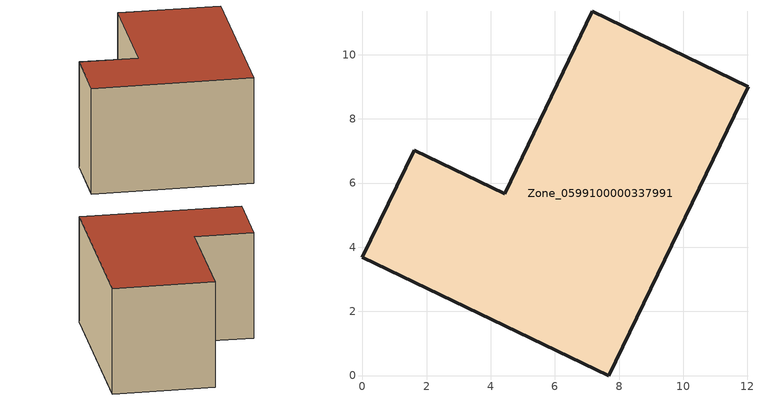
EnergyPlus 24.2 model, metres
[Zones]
Zone_0599100000337991
 floor ground (C_G): 7.68,0 0,3.69 1.61,7.03 4.43,5.67 7.16,11.35 12.02,9.01 z4.31
 wall outside (C_F): 0,3.69 7.68,0 12.02,9.01 7.16,11.35 4.43,5.67 1.61,7.03 0,3.69 z4.31:10.19
 roof outside (C_R): 7.16,11.35 4.43,5.67 1.61,7.03 0,3.69 7.68,0 12.02,9.01 z10.19
[BUILDING]
Pand.0599100000337991: North Axis=0; Terrain=City; Loads Convergence Tolerance Value=0.04; Temperature Convergence Tolerance Value=0.4; Solar Distribution=FullExterior; Maximum Number of Warmup Days=25; Minimum Number of Warmup Days=1
[Site:Location]
Rotterdam.The.Hague.AP_ZH_NLD Design_Conditions: Latitude=51.96; Longitude=4.45; Time Zone=1; Elevation=-4.5
[SITE:GROUNDTEMPERATURE:BUILDINGSURFACE]
18, 18, 18, 18, 18, 18, 18, 18, 18, 18, 18, 18
[MATERIAL] Thermal Absorptance=0.9; Solar Absorptance=0.7; Visible Absorptance=0.7
Name | Roughness | Thickness | Conductivity | Density | Specific Heat
G.TC.1975-1991 | MediumSmooth | 0.15 | 0.288461 | 540 | 1210
F.TC.1975-1991 | Rough | 0.3 | 0.230769 | 1920 | 840
R.TC.1975-1991 | MediumRough | 0.2 | 0.153846 | 1500 | 1000
[CONSTRUCTION]
C_G: G.TC.1975-1991
C_F: F.TC.1975-1991
C_R: R.TC.1975-1991
[ZONE]
Zone_0599100000337991: Type=1; Multiplier=1; Ceiling Height=Autocalculate; Volume=Autocalculate; Floor Area=autocalculate; Part of Total Floor Area=Yes
[ZONEINFILTRATION:DESIGNFLOWRATE]
Infil_Zone_0599100000337991: Zone or ZoneList or Space or SpaceList=Zone_0599100000337991; Schedule=AlwaysOn; Design Flow Rate Calculation Method=Flow/Area; Flow Rate per Floor Area=0.003; Constant Term Coefficient=1; Temperature Term Coefficient=0; Velocity Term Coefficient=0; Velocity Squared Term Coefficient=0
[HVACTEMPLATE:ZONE:IDEALLOADSAIRSYSTEM]
Zone_0599100000337991: Maximum Heating Supply Air Temperature=50; Minimum Cooling Supply Air Temperature=13; Maximum Heating Supply Air Humidity Ratio=0.0156; Minimum Cooling Supply Air Humidity Ratio=0.0077; Heating Limit=NoLimit; Cooling Limit=NoLimit; Dehumidification Control Type=ConstantSensibleHeatRatio; Cooling Sensible Heat Ratio=0.7; Dehumidification Setpoint=60; Humidification Control Type=None; Humidification Setpoint=30; Outdoor Air Method=None; Outdoor Air Flow Rate per Person=0.00944; Outdoor Air Flow Rate per Zone Floor Area=0; Outdoor Air Flow Rate per Zone=0; Demand Controlled Ventilation Type=None; Outdoor Air Economizer Type=NoEconomizer; Heat Recovery Type=None; Sensible Heat Recovery Effectiveness=0.7; Latent Heat Recovery Effectiveness=0.65
[ZONECONTROL:THERMOSTAT]
ThermostatControl_Zone_0599100000337991: Zone or ZoneList=Zone_0599100000337991; Control Type Schedule=DualSetpointControlType; Control 1=Thermostat_Zone_0599100000337991; Temperature Difference Between Cutout And Setpoint=0
[THERMOSTATSETPOINT:DUALSETPOINT]
Thermostat_Zone_0599100000337991: Heating Setpoint Temperature Schedule=HeatingSetpoint_Zone_0599100000337991; Cooling Setpoint Temperature Schedule=CoolingSetpoint_Zone_0599100000337991
[SCHEDULE:COMPACT]
HeatingSetpoint_Zone_0599100000337991: Through: 12/31, For: AllDays, Until: 24:00, 21
CoolingSetpoint_Zone_0599100000337991: Through: 12/31, For: AllDays, Until: 24:00, 24
DualSetpointControlType: Through: 12/31, For: AllDays, Until: 24:00, 4
AlwaysOn: Through: 12/31, For: AllDays, Until: 24:00, 1
